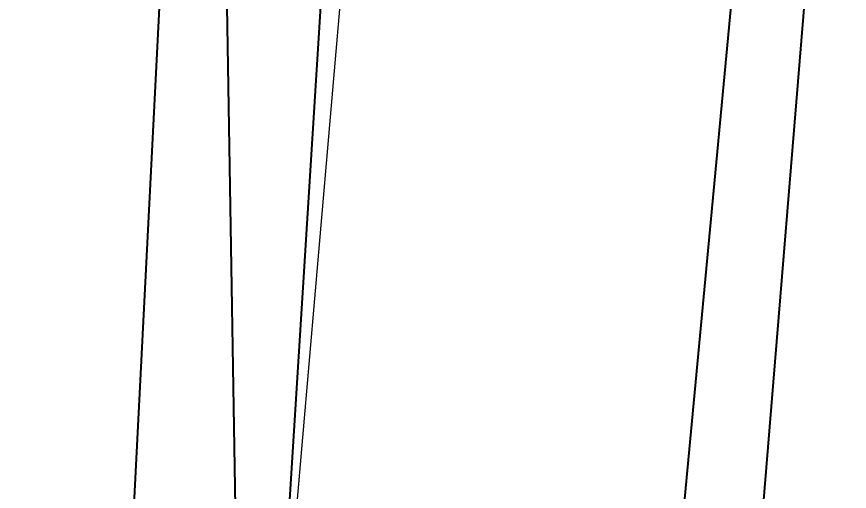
# Model space of a CAD drawing. Header units: metres. Extents: x 2 to 659295185, y -28 to 1124222152.
# Drawn here: x 655013.86 to 655026.92, y 1123127.07 to 1123134.52 of the extents above; entities that cross this region are included whole.
import ezdxf

# ---------------------------------------------------------------- set-up
doc = ezdxf.new("R2010")
doc.units = ezdxf.units.M
doc.header["$MEASUREMENT"] = 0
doc.layers.add('LIMITE 2017 IGVSB', color=7, linetype='CONTINUOUS', lineweight=120)
doc.layers.add('MANZANA', color=30, linetype='CONTINUOUS')
doc.styles.get("Standard").update_dxf_attribs({"font": 'tahoma.ttf'})
doc.dimstyles.new('ISO-25', dxfattribs={"dimtxt": 2.5, "dimasz": 2.5, "dimexe": 1.25, "dimexo": 0.625, "dimtad": 1, "dimtxsty": 'Standard', "dimcen": 2.5, "dimadec": 0, "dimazin": 0, "dimtfac": 1, "dimtmove": 0, "dimatfit": 3, "dimfxl": 1, "dimarcsym": 0})

# ---------------------------------------------------------------- blocks, each defined once
blk = doc.blocks.new('*D2454')
at = {"layer": 'LIMITE 2017 IGVSB', "color": 0, "lineweight": -2, "transparency": 16777216}
for p, q in [((655030.381, 1123259.789), (655037.634, 1123259.197)), ((655036.185, 1123256.807), (655030.67, 1123189.239)), ((655023.331, 1123099.328), (655030.157, 1123182.952)), ((655017.121, 1123097.327), (655024.374, 1123096.735))]:
    blk.add_line(p, q, dxfattribs=at)
at = {"layer": 'LIMITE 2017 IGVSB', "color": 0, "lineweight": 0, "transparency": 16777216}
for points in [[(655035.769, 1123256.84), (655036.6, 1123256.773), (655036.388, 1123259.298)], [(655022.916, 1123099.362), (655023.746, 1123099.294), (655023.128, 1123096.836)]]:
    blk.add_solid(points, dxfattribs=at)
at = {"layer": 'LIMITE 2017 IGVSB', "color": 0, "lineweight": 0, "transparency": 16777216, "insert": (655030.413, 1123186.096), "char_height": 2.5, "attachment_point": 5, "rotation": 85.3338}
blk.add_mtext('163', dxfattribs=at)
blk = doc.blocks.new('*D2459')
at = {"layer": 'LIMITE 2017 IGVSB', "color": 0, "lineweight": -2, "transparency": 16777216}
for p, q in [((654864.552, 1123147.5), (654865.625, 1123150.796)), ((654867.616, 1123148.834), (654941.031, 1123124.932)), ((655015, 1123100.85), (654947.081, 1123122.962)), ((655016.691, 1123097.968), (655017.764, 1123101.264))]:
    blk.add_line(p, q, dxfattribs=at)
at = {"layer": 'LIMITE 2017 IGVSB', "color": 0, "lineweight": 0, "transparency": 16777216}
for points in [[(654867.745, 1123149.23), (654867.487, 1123148.438), (654865.238, 1123149.608)], [(655015.129, 1123101.246), (655014.871, 1123100.453), (655017.378, 1123100.076)]]:
    blk.add_solid(points, dxfattribs=at)
at = {"layer": 'LIMITE 2017 IGVSB', "color": 0, "lineweight": 0, "transparency": 16777216, "insert": (654944.054, 1123123.943), "char_height": 2.5, "attachment_point": 5, "rotation": 341.9662}
blk.add_mtext('160', dxfattribs=at)

msp = doc.modelspace()

# ---------------------------------------------------------------- linework, layer by layer
at = {"layer": 'LIMITE 2017 IGVSB', "color": 2, "lineweight": 0}
msp.add_line((655017.4428, 1123117.3923), (655029.7171, 1123259.843), dxfattribs=at)
at = {"layer": 'MANZANA'}
for points in [[(655004.7045, 1123264.367), (655030.0584, 1123264.0149), (655028.6498, 1123237.6047), (655043.4396, 1123234.4354), (655038.5096, 1123207.3209), (655023.3678, 1123210.138), (655016.2754, 1123097.2061)], [(655004.7045, 1123264.367), (655030.0584, 1123264.0149), (655028.6498, 1123237.6047), (655043.4396, 1123234.4354), (655038.5096, 1123207.3209), (655023.3678, 1123210.138), (655016.2754, 1123097.2061)], [(655026.7283, 1123152.3658), (655022.191, 1123104.1051)], [(655016.6772, 1123146.0491), (655014.211, 1123097.7442)], [(655016.6772, 1123146.0491), (655014.211, 1123097.7442)], [(655016.9702, 1123146.0004), (655017.4428, 1123117.3955)]]:
    msp.add_lwpolyline(points, dxfattribs=at)

# ---------------------------------------------------------------- dimensions: what is measured, and where the dimension line sits
at = {"layer": 'LIMITE 2017 IGVSB', "lineweight": 0}
for base, p1, p2, angle, picture, middle in [((655023.1278, 1123096.8363), (655029.7585, 1123259.8394), (655016.4983, 1123097.3774), 265.33382, '*D2454', (655030.4132, 1123186.0955)), ((654865.2384, 1123149.6079), (655016.4977, 1123097.3733), (654864.3586, 1123146.9056), 161.96618, '*D2459', (654944.0542, 1123123.9427))]:
    dim = msp.add_linear_dim(base=base, p1=p1, p2=p2, angle=angle, dimstyle='ISO-25', override={"dimtmove": 2}, dxfattribs=at)
    dim.commit()
    dim.dimension.update_dxf_attribs({"geometry": picture, "text_midpoint": middle, "dimtype": 161})

doc.saveas('drawing.dxf')
